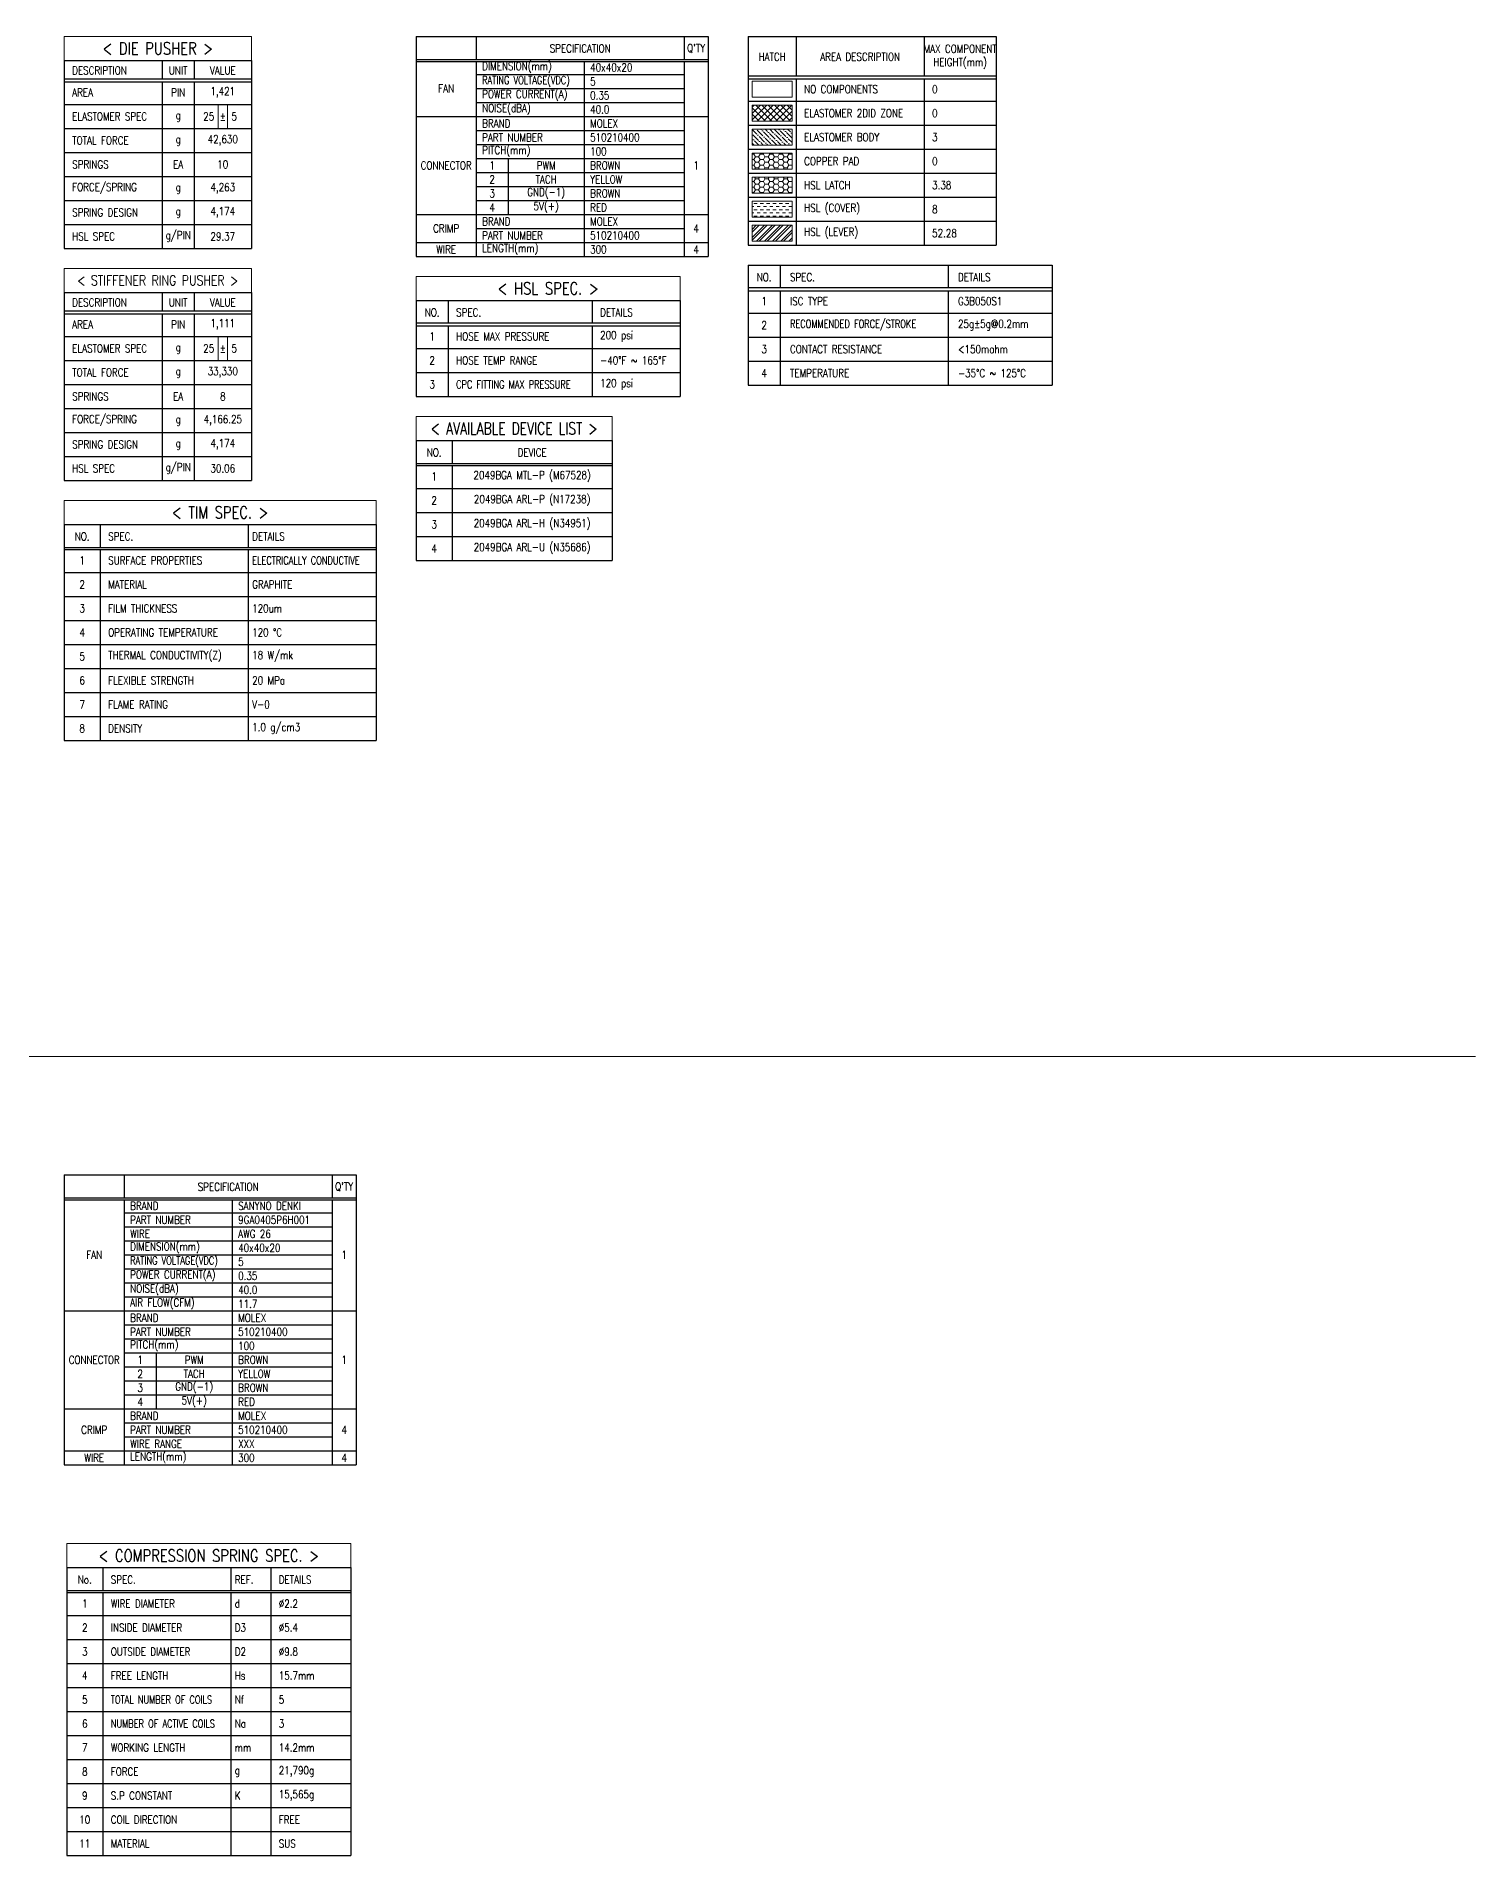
# Model space of a CAD drawing. Header units: millimetres. Extents: x -796 to 677, y -1515 to -1020.
# Drawn here: x 317.1 to 677, y -1475 to -1020.2 of the extents above; entities that cross this region are included whole.
import ezdxf

# ---------------------------------------------------------------- set-up
doc = ezdxf.new("R2010")
doc.units = ezdxf.units.MM
for name, color, linetype, lineweight in [('0_SHELL', 5, 'Continuous', 30), ('1_OUTLINE', 7, 'Continuous', 20), ('2_DIM', 3, 'Continuous', 5), ('4_HATCH', 4, 'Continuous', 5)]:
    doc.layers.add(name, color=color, linetype=linetype, lineweight=lineweight)
doc.styles.add('TEXT', font='romans.shx', dxfattribs={"width": 0.8, "bigfont": 'whgtxt.shx'})

# ---------------------------------------------------------------- blocks, each defined once
blk = doc.blocks.new('*T31')
at = {"layer": '0_SHELL', "color": 0, "lineweight": -2}
for p, q in [((0, -6), (46.8, -6)), ((0, -6), (0, -53)), ((24.5, -6), (24.5, -10.625)), ((32.5, -6), (32.5, -10.625)), ((46.8, -6), (46.8, -53)), ((0, -10.625), (46.8, -10.625)), ((0, -11.375), (46.8, -11.375)), ((24.5, -11.375), (24.5, -23)), ((32.5, -11.375), (32.5, -29)), ((0, -17), (46.8, -17)), ((0, -23), (46.8, -23)), ((0, -29), (46.8, -29)), ((0, -35), (46.8, -35)), ((0, -41), (46.8, -41)), ((24.5, -41), (24.5, -53)), ((32.5, -41), (32.5, -53)), ((0, -47), (46.8, -47)), ((0, -53), (46.8, -53))]:
    blk.add_line(p, q, dxfattribs=at)
at = {"layer": '0_SHELL', "color": 0, "linetype": 'ByBlock', "lineweight": -2}
for p, q in [((24.5, -23), (24.5, -41)), ((32.5, -29), (32.5, -41))]:
    blk.add_line(p, q, dxfattribs=at)
at = {"layer": 'Defpoints', "color": 8, "linetype": 'ByBlock', "lineweight": 0}
for p, q in [((0, 0), (46.8, 0)), ((0, 0), (0, -6)), ((46.8, 0), (46.8, -6)), ((38.5, -17), (38.5, -23)), ((40.8, -17), (40.8, -23))]:
    blk.add_line(p, q, dxfattribs=at)
at = {"layer": '0_SHELL', "color": 7, "style": 'TEXT'}
for s, insert, char_height, width, attachment_point in [('< DIE PUSHER >', (23.4, -3), 3, 46.14, 5), ('DESCRIPTION ', (2, -8.5), 2, 20.5, 4), ('UNIT', (28.5, -8.5), 2, 7.7, 5), ('VALUE', (39.65, -8.5), 2, 10.3, 5), ('AREA', (2, -14), 2, 20.5, 4), ('PIN', (28.5, -14), 2, 7.7, 5), ('1,421', (39.65, -14), 2, 10.3, 5), ('ELASTOMER SPEC', (2, -20), 2, 20.5, 4), ('g', (28.5, -20), 2, 7.7, 5), ('25', (37.5, -20), 2, 4, 6), ('±', (39.65, -20), 2, 2, 5), ('5', (41.8, -20), 2, 4, 4), ('TOTAL FORCE', (2, -26), 2, 20.5, 4), ('g', (28.5, -26), 2, 7.7, 5), ('SPRINGS', (2, -32), 2, 20.5, 4), ('EA', (28.5, -32), 2, 7.85, 5), ('10', (39.65, -32), 2, 10.3, 5), ('FORCE/SPRING', (2, -38), 2, 20.5, 4), ('g', (28.5, -38), 2, 7.85, 5), ('SPRING DESIGN', (2, -44), 2, 20.5, 4), ('g', (28.5, -44), 2, 7.7, 5), ('4,174', (39.65, -44), 2, 10.3, 5), ('HSL SPEC', (2, -50), 2, 20.5, 4), ('g/PIN', (28.5, -50), 2, 7.7, 5)]:
    blk.add_mtext(s, dxfattribs=dict(at, insert=insert, char_height=char_height, width=width, attachment_point=attachment_point))
at = {"layer": '0_SHELL', "insert": (39.65, -26), "char_height": 2, "width": 12.3, "attachment_point": 5, "style": 'TEXT'}
blk.add_mtext('42,630', dxfattribs=at)
at = {"layer": '0_SHELL', "color": 5, "char_height": 2, "width": 10.3, "attachment_point": 5, "style": 'TEXT'}
for s, insert in [('4,263', (39.65, -38)), ('29.37', (39.65, -50))]:
    blk.add_mtext(s, dxfattribs=dict(at, insert=insert))
blk = doc.blocks.new('*T30')
at = {"layer": '0_SHELL', "color": 0, "lineweight": -2}
for p, q in [((0, -6), (46.8, -6)), ((0, -6), (0, -53)), ((24.5, -6), (24.5, -10.65)), ((32.5, -6), (32.5, -10.65)), ((46.8, -6), (46.8, -53)), ((0, -10.65), (46.8, -10.65)), ((0, -11.35), (46.8, -11.35)), ((24.5, -11.35), (24.5, -53)), ((32.5, -11.35), (32.5, -53)), ((0, -17), (46.8, -17)), ((0, -23), (46.8, -23)), ((0, -29), (46.8, -29)), ((0, -35), (46.8, -35)), ((0, -41), (46.8, -41)), ((0, -47), (46.8, -47)), ((0, -53), (46.8, -53))]:
    blk.add_line(p, q, dxfattribs=at)
at = {"layer": 'Defpoints', "color": 8, "linetype": 'ByBlock', "lineweight": 0}
for p, q in [((0, 0), (46.8, 0)), ((0, 0), (0, -6)), ((46.8, 0), (46.8, -6)), ((38.5, -17), (38.5, -23)), ((40.8, -17), (40.8, -23))]:
    blk.add_line(p, q, dxfattribs=at)
at = {"layer": '0_SHELL', "color": 7, "style": 'TEXT'}
for s, insert, char_height, width, attachment_point in [('< STIFFENER RING PUSHER >', (23.4, -3), 2.5, 46.14, 5), ('DESCRIPTION ', (2, -8.5), 2, 20.5, 4), ('UNIT', (28.5, -8.5), 2, 7.7, 5), ('VALUE', (39.65, -8.5), 2, 10.3, 5), ('AREA', (2, -14), 2, 20.5, 4), ('PIN', (28.5, -14), 2, 7.7, 5), ('1,111', (39.65, -14), 2, 10.3, 5), ('ELASTOMER SPEC', (2, -20), 2, 20.5, 4), ('g', (28.5, -20), 2, 7.7, 5), ('25', (37.5, -20), 2, 4, 6), ('±', (39.65, -20), 2, 2, 5), ('5', (41.8, -20), 2, 4, 4), ('TOTAL FORCE', (2, -26), 2, 20.5, 4), ('g', (28.5, -26), 2, 7.7, 5), ('SPRINGS', (2, -32), 2, 20.5, 4), ('EA', (28.5, -32), 2, 7.85, 5), ('8', (39.65, -32), 2, 10.3, 5), ('FORCE/SPRING', (2, -38), 2, 20.5, 4), ('g', (28.5, -38), 2, 7.85, 5), ('SPRING DESIGN', (2, -44), 2, 20.5, 4), ('g', (28.5, -44), 2, 7.7, 5), ('4,174', (39.65, -44), 2, 10.3, 5), ('HSL SPEC', (2, -50), 2, 20.5, 4), ('g/PIN', (28.5, -50), 2, 7.7, 5)]:
    blk.add_mtext(s, dxfattribs=dict(at, insert=insert, char_height=char_height, width=width, attachment_point=attachment_point))
at = {"layer": '0_SHELL', "insert": (39.65, -26), "char_height": 2, "width": 12.3, "attachment_point": 5, "style": 'TEXT'}
blk.add_mtext('33,330', dxfattribs=at)
at = {"layer": '0_SHELL', "color": 5, "char_height": 2, "width": 10.3, "attachment_point": 5, "style": 'TEXT'}
for s, insert in [('4,166.25', (39.65, -38)), ('30.06', (39.65, -50))]:
    blk.add_mtext(s, dxfattribs=dict(at, insert=insert))
blk = doc.blocks.new('*T19')
at = {"layer": '0_SHELL', "color": 0, "lineweight": -2}
for p, q in [((0, -6), (66, -6)), ((0, -6), (0, -30)), ((8, -6), (8, -11.625)), ((44, -6), (44, -11.625)), ((66, -6), (66, -30)), ((0, -11.625), (66, -11.625)), ((0, -12.375), (66, -12.375)), ((8, -12.375), (8, -30)), ((44, -12.375), (44, -30)), ((0, -18), (66, -18)), ((0, -24), (66, -24)), ((0, -30), (66, -30))]:
    blk.add_line(p, q, dxfattribs=at)
at = {"layer": 'Defpoints', "color": 8, "linetype": 'ByBlock', "lineweight": 0}
for p, q in [((0, 0), (66, 0)), ((0, 0), (0, -6)), ((66, 0), (66, -6))]:
    blk.add_line(p, q, dxfattribs=at)
at = {"layer": '0_SHELL', "color": 7, "style": 'TEXT'}
for s, insert, char_height, width, attachment_point in [('< HSL SPEC. >', (33, -3), 3, 65.7, 5), ('NO.', (4, -9), 2, 7.7, 5), ('SPEC.', (10, -9), 2, 32, 4), ('DETAILS', (46, -9), 2, 18, 4), ('200 psi', (46, -15), 2, 18, 4), ('1', (4, -15), 2, 7.7, 5), ('HOSE MAX PRESSURE', (10, -15), 2, 32, 4), ('2', (4, -21), 2, 7.7, 5), ('HOSE TEMP RANGE', (10, -21), 2, 32, 4), ('-40%%DF ~ 165%%DF', (46, -21), 2, 18, 4), ('3', (4, -27), 2, 7.7, 5), ('{\\W0.75;CPC FITTING MAX PRESSURE}', (10, -27), 2, 32, 4), ('120 psi', (46, -27), 2, 18, 4)]:
    blk.add_mtext(s, dxfattribs=dict(at, insert=insert, char_height=char_height, width=width, attachment_point=attachment_point))
blk = doc.blocks.new('*T20')
at = {"layer": '0_SHELL', "color": 0, "lineweight": -2}
for p, q in [((0, 0), (76, 0)), ((0, 0), (0, -30)), ((8, 0), (8, -5.62)), ((50, 0), (50, -5.62)), ((76, 0), (76, -30)), ((0, -5.62), (76, -5.62)), ((0, -6.38), (76, -6.38)), ((8, -6.38), (8, -30)), ((50, -6.38), (50, -30)), ((0, -12), (76, -12)), ((0, -18), (76, -18)), ((0, -24), (76, -24)), ((0, -30), (76, -30))]:
    blk.add_line(p, q, dxfattribs=at)
at = {"layer": '0_SHELL', "color": 7, "char_height": 2, "style": 'TEXT'}
for s, insert, width, attachment_point in [('NO.', (4, -3), 7.6308, 5), ('SPEC.', (10.46, -3), 37.0769, 4), ('DETAILS', (52.46, -3), 21.0769, 4), ('1', (4, -9), 7.6308, 5), ('ISC TYPE', (10.46, -9), 37.0769, 4), ('G3B050S1', (52.46, -9), 21.0769, 4), ('{\\W0.75;RECOMMENDED FORCE/STROKE}', (10.46, -15), 37.0769, 4), ('2', (4, -15), 7.6308, 5), ('25g%%P5g@0.2mm', (52.46, -15), 21.0769, 4), ('3', (4, -21), 7.6308, 5), ('CONTACT RESISTANCE', (10.46, -21), 37.0769, 4), ('<150mohm', (52.46, -21), 21.0769, 4), ('4', (4, -27), 7.6308, 5), ('TEMPERATURE', (10.46, -27), 37.0769, 4), ('-35%%DC ~ 125%%DC', (52.46, -27), 21.0769, 4)]:
    blk.add_mtext(s, dxfattribs=dict(at, insert=insert, width=width, attachment_point=attachment_point))
blk = doc.blocks.new('KOZ_NO COMPONENTS')
at = {"layer": '1_OUTLINE'}
blk.add_lwpolyline([(-5, 2), (-5, -2), (5, -2), (5, 2)], close=True, dxfattribs=at)
blk = doc.blocks.new('KOZ_ELASTOMER 2DID ZONE')
at = {"layer": '4_HATCH'}
h = blk.add_hatch(dxfattribs=at)
h.set_pattern_fill('ANSI37', color=256, scale=0.35)
h.set_pattern_definition([(45, (-7787.6066, 4514.2249), (-0.78577241, 0.78577241), []), (135, (-7787.6066, 4514.2249), (-0.78577241, -0.78577241), [])])
h.paths.add_polyline_path([(-5, 2), (-5, -2), (5, -2), (5, 2)])
at = {"layer": '2_DIM'}
blk.add_blockref('KOZ_NO COMPONENTS', (0, 0), dxfattribs=at)
blk = doc.blocks.new('KOZ_ELASTOMER BODY')
at = {"layer": '4_HATCH'}
h = blk.add_hatch(dxfattribs=at)
h.set_pattern_fill('ANSI36', color=256, scale=0.25, angle=90, style=0)
h.set_pattern_definition([(135, (-7787.6066, 4523.62526), (-1.54348152, 0.420949506), [1.984375, -0.396875, 0, -0.396875])])
h.paths.add_polyline_path([(-5, 2), (-5, -2), (5, -2), (5, 2)])
at = {"layer": '2_DIM'}
blk.add_blockref('KOZ_NO COMPONENTS', (0, 0), dxfattribs=at)
blk = doc.blocks.new('KOZ_HSL LATCH')
at = {"layer": '4_HATCH'}
h = blk.add_hatch(dxfattribs=at)
h.set_pattern_fill('HONEY', color=256, scale=0.25, style=0)
h.set_pattern_definition([(359.999983, (-7805.3136, 4514.22485), (1.190625206, 0.687407305), [0.79375, -1.5875]), (119.999983, (-7805.3136, 4514.22485), (-1.19062479, 0.68740802), [0.79375, -1.5875]), (59.999983, (-7805.3136, 4514.22485), (4.14e-07, 1.374815327), [-1.5875, 0.79375])])
h.paths.add_polyline_path([(5, -2), (5, 2), (-5, 2), (-5, -2)])
at = {"layer": '2_DIM'}
blk.add_blockref('KOZ_NO COMPONENTS', (0, 0), dxfattribs=at)
blk = doc.blocks.new('KOZ_HSL')
at = {"layer": '4_HATCH'}
h = blk.add_hatch(dxfattribs=at)
h.set_pattern_fill('DASH', color=256, scale=0.25, style=0)
h.set_pattern_definition([(359.999983, (-7805.3136, 4523.62526), (0.79375024, 0.79374976), [0.79375, -0.79375])])
h.paths.add_polyline_path([(5, -2), (5, 2), (-5, 2), (-5, -2)])
at = {"layer": '2_DIM'}
blk.add_blockref('KOZ_NO COMPONENTS', (0, 0), dxfattribs=at)
blk = doc.blocks.new('KOZ_HSL-2')
at = {"layer": '4_HATCH'}
h = blk.add_hatch(dxfattribs=at)
h.set_pattern_fill('ANSI32', color=256, scale=0.15)
h.set_pattern_definition([(44.999983, (-7805.3136, 4531.5511), (-1.01027851, 1.01027912), []), (44.999983, (-7804.64, 4531.5511), (-1.01027851, 1.01027912), [])])
h.paths.add_polyline_path([(5, -2), (5, 2), (-5, 2), (-5, -2)])
at = {"layer": '2_DIM'}
blk.add_blockref('KOZ_NO COMPONENTS', (0, 0), dxfattribs=at)
blk = doc.blocks.new('*T21')
at = {"layer": '0_SHELL', "color": 0, "lineweight": -2}
for p, q in [((0, 0), (62, 0)), ((0, 0), (0, -52.2)), ((12, 0), (12, -9.825)), ((44, 0), (44, -9.825)), ((62, 0), (62, -52.2)), ((0, -9.825), (62, -9.825)), ((0, -10.575), (62, -10.575)), ((12, -10.575), (12, -52.2)), ((44, -10.575), (44, -52.2)), ((0, -16.2), (62, -16.2)), ((0, -22.2), (62, -22.2)), ((0, -28.2), (62, -28.2)), ((0, -34.2), (62, -34.2)), ((0, -40.2), (62, -40.2)), ((0, -46.2), (62, -46.2)), ((0, -52.2), (62, -52.2))]:
    blk.add_line(p, q, dxfattribs=at)
at = {"layer": '0_SHELL', "color": 7}
for name, p in [('KOZ_NO COMPONENTS', (6, -13.2)), ('KOZ_ELASTOMER 2DID ZONE', (6, -19.2)), ('KOZ_ELASTOMER BODY', (6, -25.2)), ('KOZ_HSL LATCH', (6, -31.2)), ('KOZ_HSL LATCH', (6, -37.2)), ('KOZ_HSL', (6, -43.2)), ('KOZ_HSL-2', (6, -49.2))]:
    blk.add_blockref(name, p, dxfattribs=at)
at = {"layer": '0_SHELL', "color": 7, "char_height": 2, "style": 'TEXT'}
for s, insert, width, attachment_point in [('HATCH', (6, -5.1), 11.7, 5), ('AREA DESCRIPTION', (28, -5.1), 30, 5), ('MAX COMPONENT\\PHEIGHT(mm)', (53, -5.1), 17.7, 5), ('NO COMPONENTS', (14, -13.2), 28, 4), ('0', (46, -13.2), 14, 4), ('ELASTOMER 2DID ZONE', (14, -19.2), 28, 4), ('0', (46, -19.2), 14, 4), ('ELASTOMER BODY', (14, -25.2), 28, 4), ('3', (46, -25.2), 14, 4), ('COPPER PAD', (14, -31.2), 28, 4), ('0', (46, -31.2), 14, 4), ('HSL LATCH', (14, -37.2), 28, 4), ('3.38', (46, -37.2), 14, 4), ('HSL (COVER)', (14, -43.2), 28, 4), ('8', (46, -43.2), 14, 4), ('HSL (LEVER)', (14, -49.2), 28, 4), ('52.28', (46, -49.2), 14, 4)]:
    blk.add_mtext(s, dxfattribs=dict(at, insert=insert, width=width, attachment_point=attachment_point))
blk = doc.blocks.new('*T22')
at = {"layer": '0_SHELL', "color": 0, "lineweight": -2}
for p, q in [((0, 0), (73, 0)), ((0, 0), (0, -55)), ((15, 0), (15, -5.75)), ((67, 0), (67, -5.75)), ((73, 0), (73, -55)), ((0, -5.75), (73, -5.75)), ((0, -6.25), (73, -6.25)), ((15, -6.25), (15, -55)), ((42, -6.25), (42, -55)), ((67, -6.25), (67, -55)), ((15, -9.5), (67, -9.5)), ((15, -13), (67, -13)), ((15, -16.5), (67, -16.5)), ((0, -20), (73, -20)), ((15, -23.5), (67, -23.5)), ((15, -27), (67, -27)), ((15, -30.5), (23, -30.5)), ((23, -30.5), (23, -44.5)), ((42, -30.5), (67, -30.5)), ((15, -34), (67, -34)), ((15, -37.5), (67, -37.5)), ((0, -44.5), (73, -44.5)), ((15, -41), (67, -41)), ((0, -51.5), (15, -51.5)), ((0, -55), (15, -55))]:
    blk.add_line(p, q, dxfattribs=at)
at = {"layer": '0_SHELL', "color": 0, "linetype": 'ByBlock', "lineweight": -2}
for p, q in [((23, -30.5), (42, -30.5)), ((15, -48), (67, -48)), ((15, -51.5), (73, -51.5)), ((15, -55), (73, -55))]:
    blk.add_line(p, q, dxfattribs=at)
at = {"layer": '0_SHELL', "color": 7, "char_height": 2, "style": 'TEXT'}
for s, insert, width, attachment_point in [('SPECIFICATION', (41, -3), 51.7, 5), ("Q'TY", (70, -3), 5.7, 5), ('DIMENSION(mm)', (16.5, -7.75), 24, 4), ('40x40x20', (43.5, -7.75), 22, 4), ('FAN', (7.5, -13), 14.7, 5), ('{\\W0.75;RATING VOLTAGE(VDC)}', (16.5, -11.25), 24, 4), ('POWER CURRENT(A)', (16.5, -14.75), 24, 4), ('5', (43.5, -11.25), 22, 4), ('NOISE(dBA)', (16.5, -18.25), 24, 4), ('0.35', (43.5, -14.75), 22, 4), ('40.0', (43.5, -18.25), 22, 4), ('BRAND', (16.5, -21.75), 24, 4), ('MOLEX', (43.5, -21.75), 22, 4), ('PART NUMBER', (16.5, -25.25), 24, 4), ('PITCH(mm)', (16.5, -28.75), 24, 4), ('510210400', (43.5, -25.25), 22, 4), ('CONNECTOR', (7.5, -32.25), 14.7, 5), ('1', (19, -32.25), 7.7, 5), ('PWM', (32.5, -32.25), 16, 5), ('BROWN', (43.5, -32.25), 22, 4), ('100', (43.5, -28.75), 22, 4), ('1', (70, -32.25), 5.7, 5), ('2', (19, -35.75), 7.7, 5), ('TACH', (32.5, -35.75), 18.7, 5), ('YELLOW', (43.5, -35.75), 22, 4), ('3', (19, -39.25), 7.7, 5), ('GND(-1)', (32.5, -39.25), 18.7, 5), ('BROWN', (43.5, -39.25), 22, 4), ('BRAND', (16.5, -46.25), 24, 4), ('4', (19, -42.75), 7.7, 5), ('5V(+)', (32.5, -42.75), 18.7, 5), ('RED', (43.5, -42.75), 22, 4), ('MOLEX', (43.5, -46.25), 22, 4), ('CRIMP', (7.5, -48), 14.7, 5), ('PART NUMBER', (16.5, -49.75), 24, 4), ('510210400', (43.5, -49.75), 22, 4), ('4', (70, -48), 5.7, 5), ('WIRE', (7.5, -53.25), 14.7, 5), ('LENGTH(mm)', (16.5, -53.25), 24, 4), ('300', (43.5, -53.25), 22, 4), ('4', (70, -53.25), 5.7, 5)]:
    blk.add_mtext(s, dxfattribs=dict(at, insert=insert, width=width, attachment_point=attachment_point))
blk = doc.blocks.new('*T26')
at = {"layer": '0_SHELL', "color": 0, "lineweight": -2}
for p, q in [((0, -6), (78, -6)), ((0, -6), (0, -60)), ((9, -6), (9, -11.75)), ((46, -6), (46, -11.75)), ((78, -6), (78, -60)), ((0, -11.75), (78, -11.75)), ((0, -12.25), (78, -12.25)), ((9, -12.25), (9, -60)), ((46, -12.25), (46, -60)), ((0, -18), (78, -18)), ((0, -24), (78, -24)), ((0, -30), (78, -30)), ((0, -36), (78, -36)), ((0, -42), (78, -42)), ((0, -48), (78, -48)), ((0, -54), (78, -54)), ((0, -60), (78, -60))]:
    blk.add_line(p, q, dxfattribs=at)
at = {"layer": 'Defpoints', "color": 8, "linetype": 'ByBlock', "lineweight": 0}
for p, q in [((0, 0), (78, 0)), ((0, 0), (0, -6)), ((78, 0), (78, -6))]:
    blk.add_line(p, q, dxfattribs=at)
at = {"layer": '0_SHELL', "color": 7, "style": 'TEXT'}
for s, insert, char_height, width, attachment_point in [('< TIM SPEC. >', (39, -3), 3, 78, 5), ('NO.', (4.5, -9), 2, 8.7, 5), ('SPEC.', (11, -9), 2, 33, 4), ('DETAILS', (47, -9), 2, 30, 4), ('1', (4.5, -15), 2, 8.7, 5), ('SURFACE PROPERTIES', (11, -15), 2, 33, 4), ('{\\W0.75;ELECTRICALLY CONDUCTIVE}', (47, -15), 2, 30, 4), ('2', (4.5, -21), 2, 8.7, 5), ('MATERIAL', (11, -21), 2, 33, 4), ('GRAPHITE', (47, -21), 2, 30, 4), ('3', (4.5, -27), 2, 8.7, 5), ('FILM THICKNESS', (11, -27), 2, 33, 4), ('120um', (47, -27), 2, 30, 4), ('4', (4.5, -33), 2, 8.7, 5), ('OPERATING TEMPERATURE', (11, -33), 2, 33, 4), ('120 %%DC', (47, -33), 2, 30, 4), ('5', (4.5, -39), 2, 8.7, 5), ('THERMAL CONDUCTIVITY(Z)', (11, -39), 2, 33, 4), ('18 W/mk', (47, -39), 2, 30, 4), ('6', (4.5, -45), 2, 8.7, 5), ('FLEXIBLE STRENGTH', (11, -45), 2, 33, 4), ('20 MPa', (47, -45), 2, 30, 4), ('7', (4.5, -51), 2, 8.7, 5), ('FLAME RATING', (11, -51), 2, 33, 4), ('V-0', (47, -51), 2, 30, 4), ('8', (4.5, -57), 2, 8.7, 5), ('DENSITY', (11, -57), 2, 33, 4), ('1.0 g/cm3', (47, -57), 2, 30, 4)]:
    blk.add_mtext(s, dxfattribs=dict(at, insert=insert, char_height=char_height, width=width, attachment_point=attachment_point))
blk = doc.blocks.new('*T27')
at = {"layer": '0_SHELL', "color": 0, "lineweight": -2}
for p, q in [((0, -6), (49, -6)), ((0, -6), (0, -36)), ((9, -6), (9, -11.75)), ((49, -6), (49, -36)), ((0, -11.75), (49, -11.75)), ((0, -12.25), (49, -12.25)), ((9, -12.25), (9, -36)), ((0, -18), (49, -18)), ((0, -24), (49, -24)), ((0, -30), (49, -30)), ((0, -36), (49, -36))]:
    blk.add_line(p, q, dxfattribs=at)
at = {"layer": 'Defpoints', "color": 8, "linetype": 'ByBlock', "lineweight": 0}
for p, q in [((0, 0), (49, 0)), ((0, 0), (0, -6)), ((49, 0), (49, -6))]:
    blk.add_line(p, q, dxfattribs=at)
at = {"layer": '0_SHELL', "color": 7, "attachment_point": 5, "style": 'TEXT'}
for s, insert, char_height, width in [('{\\W0.75;< AVAILABLE DEVICE LIST >}', (24.5, -3), 3, 49), ('NO.', (4.5, -9), 2, 8.7), ('DEVICE', (29, -9), 2, 36), ('2049BGA MTL-P (M67528)', (29, -15), 2, 36), ('1', (4.5, -15), 2, 8.7), ('2', (4.5, -21), 2, 8.7), ('2049BGA ARL-P (N17238)', (29, -21), 2, 36), ('3', (4.5, -27), 2, 8.7), ('2049BGA ARL-H (N34951)', (29, -27), 2, 36), ('2049BGA ARL-U (N35686)', (29, -33), 2, 36), ('4', (4.5, -33), 2, 8.7)]:
    blk.add_mtext(s, dxfattribs=dict(at, insert=insert, char_height=char_height, width=width))
blk = doc.blocks.new('*T32')
at = {"layer": '0_SHELL', "color": 0, "lineweight": -2}
for p, q in [((0, -6), (71, -6)), ((0, -6), (0, -78)), ((9, -6), (9, -11.75)), ((41, -6), (41, -11.75)), ((51, -6), (51, -11.75)), ((71, -6), (71, -78)), ((0, -11.75), (71, -11.75)), ((0, -12.25), (71, -12.25)), ((9, -12.25), (9, -78)), ((41, -12.25), (41, -78)), ((51, -12.25), (51, -78)), ((0, -18), (71, -18)), ((0, -24), (71, -24)), ((0, -30), (71, -30)), ((0, -36), (71, -36)), ((0, -42), (71, -42)), ((0, -48), (71, -48)), ((0, -54), (71, -54)), ((0, -60), (71, -60)), ((0, -66), (71, -66)), ((0, -72), (71, -72)), ((0, -78), (71, -78))]:
    blk.add_line(p, q, dxfattribs=at)
at = {"layer": 'Defpoints', "color": 8, "linetype": 'ByBlock', "lineweight": 0}
for p, q in [((0, 0), (71, 0)), ((0, 0), (0, -6)), ((71, 0), (71, -6))]:
    blk.add_line(p, q, dxfattribs=at)
at = {"layer": '0_SHELL', "color": 7, "style": 'TEXT'}
for s, insert, char_height, width, attachment_point in [('< COMPRESSION SPRING SPEC. >', (35.5, -3), 3, 71, 5), ('No.', (4.5, -9), 2, 8.7, 5), ('SPEC.', (11, -9), 2, 28, 4), ('REF.', (42, -9), 2, 8, 4), ('DETAILS', (53, -9), 2, 16, 4), ('1', (4.5, -15), 2, 8.7, 5), ('WIRE DIAMETER', (11, -15), 2, 28, 4), ('d', (42, -15), 2, 8, 4), ('%%C2.2', (53, -15), 2, 16, 4), ('2', (4.5, -21), 2, 8.7, 5), ('INSIDE DIAMETER', (11, -21), 2, 28, 4), ('D3', (42, -21), 2, 8, 4), ('%%C5.4', (53, -21), 2, 16, 4), ('3', (4.5, -27), 2, 8.7, 5), ('OUTSIDE DIAMETER', (11, -27), 2, 28, 4), ('D2', (42, -27), 2, 8, 4), ('∅9.8', (53, -27), 2, 16, 4), ('4', (4.5, -33), 2, 8.7, 5), ('FREE LENGTH', (11, -33), 2, 28, 4), ('Hs', (42, -33), 2, 8, 4), ('15.7mm', (53, -33), 2, 16, 4), ('5', (4.5, -39), 2, 8.7, 5), ('{\\W0.75;TOTAL NUMBER OF COILS}', (11, -39), 2, 28, 4), ('Nf', (42, -39), 2, 8, 4), ('5', (53, -39), 2, 16, 4), ('6', (4.5, -45), 2, 8.7, 5), ('{\\W0.75;NUMBER OF ACTIVE COILS}', (11, -45), 2, 28, 4), ('Na', (42, -45), 2, 8, 4), ('3', (53, -45), 2, 16, 4), ('7', (4.5, -51), 2, 8.7, 5), ('WORKING LENGTH', (11, -51), 2, 28, 4), ('14.2mm', (53, -51), 2, 16, 4), ('mm', (42, -51), 2, 8, 4), ('8', (4.5, -57), 2, 8.7, 5), ('FORCE', (11, -57), 2, 28, 4), ('g', (42, -57), 2, 8, 4), ('21,790g', (53, -57), 2, 16, 4), ('9', (4.5, -63), 2, 8.7, 5), ('S.P CONSTANT', (11, -63), 2, 28, 4), ('K', (42, -63), 2, 8, 4), ('15,565g', (53, -63), 2, 16, 4), ('10', (4.5, -69), 2, 8.7, 5), ('COIL DIRECTION', (11, -69), 2, 28, 4), ('FREE', (53, -69), 2, 16, 4), ('11', (4.5, -75), 2, 8.7, 5), ('MATERIAL', (11, -75), 2, 28, 4), ('SUS', (53, -75), 2, 16, 4)]:
    blk.add_mtext(s, dxfattribs=dict(at, insert=insert, char_height=char_height, width=width, attachment_point=attachment_point))
blk = doc.blocks.new('*T34')
at = {"layer": '0_SHELL', "color": 0, "lineweight": -2}
for p, q in [((0, 0), (73, 0)), ((0, 0), (0, -72.5)), ((15, 0), (15, -5.75)), ((67, 0), (67, -5.75)), ((73, 0), (73, -72.5)), ((0, -5.75), (73, -5.75)), ((0, -6.25), (73, -6.25)), ((15, -6.25), (15, -72.5)), ((42, -6.25), (42, -72.5)), ((67, -6.25), (67, -72.5)), ((15, -9.5), (67, -9.5)), ((15, -13), (67, -13)), ((15, -16.5), (67, -16.5)), ((15, -20), (67, -20)), ((15, -23.5), (67, -23.5)), ((15, -27), (67, -27)), ((15, -30.5), (67, -30.5)), ((0, -34), (73, -34)), ((15, -37.5), (67, -37.5)), ((15, -41), (67, -41)), ((15, -44.5), (23, -44.5)), ((23, -44.5), (23, -58.5)), ((42, -44.5), (67, -44.5)), ((15, -48), (67, -48)), ((15, -51.5), (67, -51.5)), ((0, -58.5), (73, -58.5)), ((15, -55), (67, -55)), ((0, -69), (15, -69)), ((0, -72.5), (15, -72.5))]:
    blk.add_line(p, q, dxfattribs=at)
at = {"layer": '0_SHELL', "color": 0, "linetype": 'ByBlock', "lineweight": -2}
for p, q in [((23, -44.5), (42, -44.5)), ((15, -62), (67, -62)), ((15, -65.5), (67, -65.5)), ((15, -69), (73, -69)), ((15, -72.5), (73, -72.5))]:
    blk.add_line(p, q, dxfattribs=at)
at = {"layer": '0_SHELL', "color": 7, "char_height": 2, "style": 'TEXT'}
for s, insert, width, attachment_point in [('SPECIFICATION', (41, -3), 51.7, 5), ("Q'TY", (70, -3), 5.7, 5), ('BRAND', (16.5, -7.75), 24, 4), ('SANYNO DENKI', (43.5, -7.75), 22, 4), ('PART NUMBER', (16.5, -11.25), 24, 4), ('9GA0405P6H001', (43.5, -11.25), 22, 4), ('WIRE', (16.5, -14.75), 24, 4), ('DIMENSION(mm)', (16.5, -18.25), 24, 4), ('AWG 26', (43.5, -14.75), 22, 4), ('40x40x20', (43.5, -18.25), 22, 4), ('FAN', (7.5, -20), 14.7, 5), ('{\\W0.75;RATING VOLTAGE(VDC)}', (16.5, -21.75), 24, 4), ('5', (43.5, -21.75), 22, 4), ('1', (70, -20), 5.7, 5), ('POWER CURRENT(A)', (16.5, -25.25), 24, 4), ('NOISE(dBA)', (16.5, -28.75), 24, 4), ('0.35', (43.5, -25.25), 22, 4), ('AIR FLOW(CFM)', (16.5, -32.25), 24, 4), ('40.0', (43.5, -28.75), 22, 4), ('11.7', (43.5, -32.25), 22, 4), ('BRAND', (16.5, -35.75), 24, 4), ('MOLEX', (43.5, -35.75), 22, 4), ('PART NUMBER', (16.5, -39.25), 24, 4), ('510210400', (43.5, -39.25), 22, 4), ('CONNECTOR', (7.5, -46.25), 14.7, 5), ('PITCH(mm)', (16.5, -42.75), 24, 4), ('1', (19, -46.25), 7.7, 5), ('PWM', (32.5, -46.25), 16, 5), ('BROWN', (43.5, -46.25), 22, 4), ('100', (43.5, -42.75), 22, 4), ('1', (70, -46.25), 5.7, 5), ('2', (19, -49.75), 7.7, 5), ('TACH', (32.5, -49.75), 18.7, 5), ('YELLOW', (43.5, -49.75), 22, 4), ('3', (19, -53.25), 7.7, 5), ('GND(-1)', (32.5, -53.25), 18.7, 5), ('BROWN', (43.5, -53.25), 22, 4), ('4', (19, -56.75), 7.7, 5), ('5V(+)', (32.5, -56.75), 18.7, 5), ('RED', (43.5, -56.75), 22, 4), ('CRIMP', (7.5, -63.75), 14.7, 5), ('BRAND', (16.5, -60.25), 24, 4), ('PART NUMBER', (16.5, -63.75), 24, 4), ('510210400', (43.5, -63.75), 22, 4), ('MOLEX', (43.5, -60.25), 22, 4), ('4', (70, -63.75), 5.7, 5), ('WIRE RANGE', (16.5, -67.25), 24, 4), ('XXX', (43.5, -67.25), 22, 4), ('WIRE', (7.5, -70.75), 14.7, 5), ('LENGTH(mm)', (16.5, -70.75), 24, 4), ('300', (43.5, -70.75), 22, 4), ('4', (70, -70.75), 5.7, 5)]:
    blk.add_mtext(s, dxfattribs=dict(at, insert=insert, width=width, attachment_point=attachment_point))

msp = doc.modelspace()

# ---------------------------------------------------------------- linework, layer by layer
at = {"layer": '2_DIM'}
msp.add_line((-795.76, -1275.3), (676.97, -1275.3), dxfattribs=at)

# ---------------------------------------------------------------- block references
for name, p in [('*T31', (324.09, -1020.24)), ('*T22', (412.09, -1020.24)), ('*T21', (495.09, -1020.24)), ('*T20', (495.09, -1077.44)), ('*T30', (324.09, -1078.24)), ('*T19', (412.09, -1080.24)), ('*T27', (412.09, -1115.24)), ('*T26', (324.09, -1136.24)), ('*T34', (324.09, -1304.85)), ('*T32', (324.74, -1397.05))]:
    msp.add_blockref(name, p)

doc.saveas('drawing.dxf')
